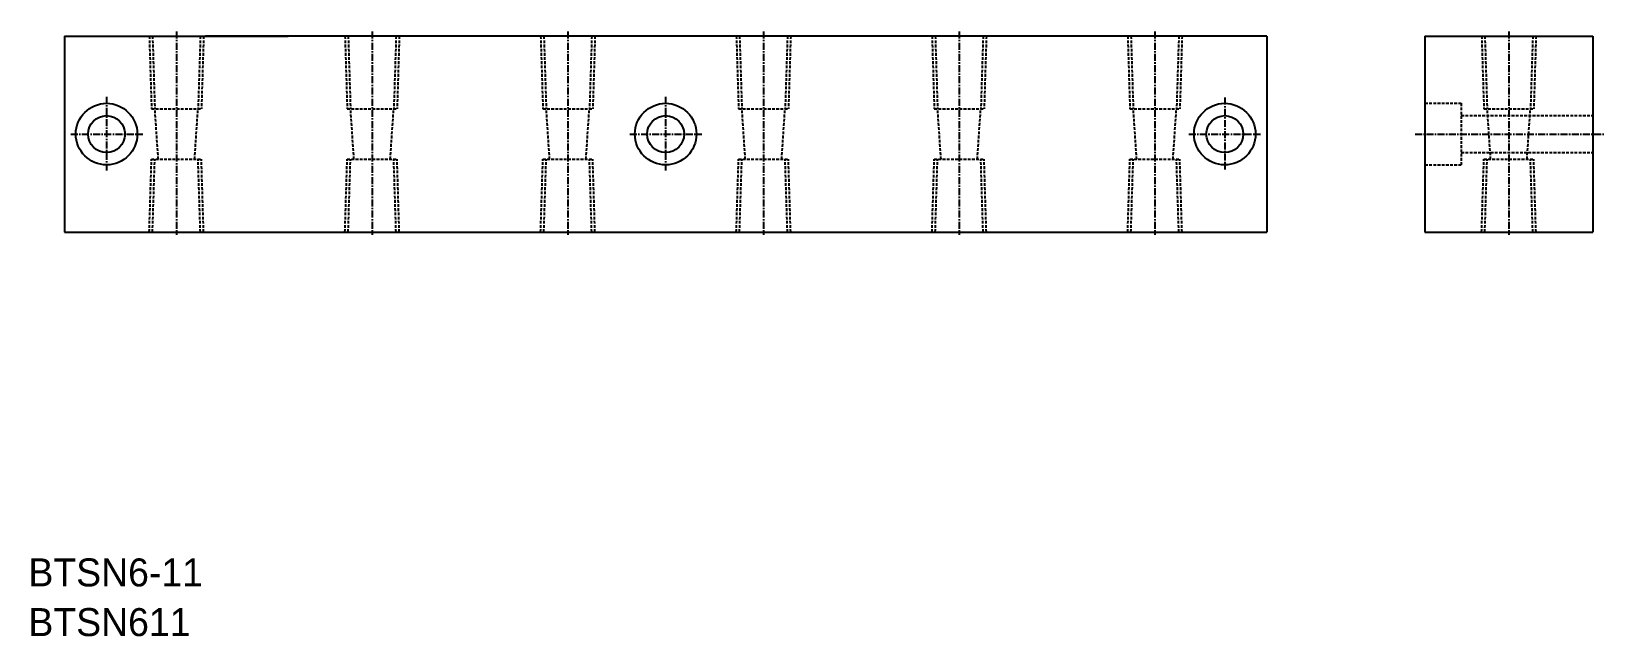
# Model space of a CAD drawing. Extents: x 2207 to 2488, y 5839 to 5947.
import ezdxf

# ---------------------------------------------------------------- set-up
doc = ezdxf.new("R2010")
doc.units = 0
doc.linetypes.add('CENTER', pattern=[2, 1.25, -0.25, 0.25, -0.25])
doc.linetypes.add('DASHED', pattern=[0.75, 0.5, -0.25])
doc.layers.get('0').update_dxf_attribs({"linetype": 'CONTINUOUS'})
doc.layers.add('CENTER', color=1, linetype='CENTER')

msp = doc.modelspace()

# ---------------------------------------------------------------- linework, layer by layer
at = {"color": 7, "linetype": 'CONTINUOUS'}
for p, q in [((2213.05, 5946.26), (2253.05, 5946.26)), ((2213.05, 5946.26), (2213.05, 5911.26)), ((2428.05, 5946.26), (2238.23, 5946.26)), ((2428.05, 5946.26), (2428.05, 5911.26)), ((2456.36, 5946.26), (2486.36, 5946.26)), ((2456.36, 5946.26), (2456.36, 5911.26)), ((2486.36, 5946.26), (2486.36, 5911.26)), ((2213.05, 5911.26), (2428.05, 5911.26)), ((2456.36, 5911.26), (2486.36, 5911.26))]:
    msp.add_line(p, q, dxfattribs=at)
at = {"color": 3, "linetype": 'DASHED'}
for p, q in [((2228.19, 5946.26), (2228.59, 5933.26)), ((2228.77, 5946.26), (2229.18, 5933.26)), ((2237.33, 5946.26), (2236.92, 5933.26)), ((2237.91, 5946.26), (2237.51, 5933.26)), ((2263.19, 5946.26), (2263.59, 5933.26)), ((2263.77, 5946.26), (2264.18, 5933.26)), ((2272.33, 5946.26), (2271.92, 5933.26)), ((2272.91, 5946.26), (2272.51, 5933.26)), ((2298.19, 5946.26), (2298.59, 5933.26)), ((2298.77, 5946.26), (2299.18, 5933.26)), ((2307.33, 5946.26), (2306.92, 5933.26)), ((2307.91, 5946.26), (2307.51, 5933.26)), ((2333.19, 5946.26), (2333.59, 5933.26)), ((2333.77, 5946.26), (2334.18, 5933.26)), ((2342.33, 5946.26), (2341.92, 5933.26)), ((2342.91, 5946.26), (2342.51, 5933.26)), ((2368.19, 5946.26), (2368.59, 5933.26)), ((2368.77, 5946.26), (2369.18, 5933.26)), ((2377.33, 5946.26), (2376.92, 5933.26)), ((2377.91, 5946.26), (2377.51, 5933.26)), ((2403.19, 5946.26), (2403.59, 5933.26)), ((2403.77, 5946.26), (2404.18, 5933.26)), ((2412.33, 5946.26), (2411.92, 5933.26)), ((2412.91, 5946.26), (2412.51, 5933.26)), ((2466.49, 5946.26), (2466.9, 5933.26)), ((2467.07, 5946.26), (2467.48, 5933.26)), ((2475.64, 5946.26), (2475.23, 5933.26)), ((2476.22, 5946.26), (2475.81, 5933.26)), ((2456.36, 5934.26), (2462.86, 5934.26)), ((2462.86, 5934.26), (2462.86, 5923.26)), ((2228.59, 5933.26), (2237.51, 5933.26)), ((2229.8, 5924.26), (2229.2, 5933.26)), ((2236.3, 5924.26), (2236.9, 5933.26)), ((2263.59, 5933.26), (2272.51, 5933.26)), ((2264.8, 5924.26), (2264.2, 5933.26)), ((2271.3, 5924.26), (2271.9, 5933.26)), ((2298.59, 5933.26), (2307.51, 5933.26)), ((2299.8, 5924.26), (2299.2, 5933.26)), ((2306.3, 5924.26), (2306.9, 5933.26)), ((2333.59, 5933.26), (2342.51, 5933.26)), ((2334.8, 5924.26), (2334.2, 5933.26)), ((2341.3, 5924.26), (2341.9, 5933.26)), ((2368.59, 5933.26), (2377.51, 5933.26)), ((2369.8, 5924.26), (2369.2, 5933.26)), ((2376.3, 5924.26), (2376.9, 5933.26)), ((2403.59, 5933.26), (2412.51, 5933.26)), ((2404.8, 5924.26), (2404.2, 5933.26)), ((2411.3, 5924.26), (2411.9, 5933.26)), ((2462.86, 5932.06), (2486.36, 5932.06)), ((2466.9, 5933.26), (2475.81, 5933.26)), ((2468.11, 5924.26), (2467.51, 5933.26)), ((2474.61, 5924.26), (2475.21, 5933.26)), ((2462.86, 5925.46), (2486.36, 5925.46)), ((2228.19, 5911.26), (2228.59, 5924.26)), ((2228.59, 5924.26), (2237.51, 5924.26)), ((2228.77, 5911.26), (2229.18, 5924.26)), ((2237.33, 5911.26), (2236.92, 5924.26)), ((2237.91, 5911.26), (2237.51, 5924.26)), ((2263.19, 5911.26), (2263.59, 5924.26)), ((2263.59, 5924.26), (2272.51, 5924.26)), ((2263.77, 5911.26), (2264.18, 5924.26)), ((2272.33, 5911.26), (2271.92, 5924.26)), ((2272.91, 5911.26), (2272.51, 5924.26)), ((2298.19, 5911.26), (2298.59, 5924.26)), ((2298.59, 5924.26), (2307.51, 5924.26)), ((2298.77, 5911.26), (2299.18, 5924.26)), ((2307.33, 5911.26), (2306.92, 5924.26)), ((2307.91, 5911.26), (2307.51, 5924.26)), ((2333.19, 5911.26), (2333.59, 5924.26)), ((2333.59, 5924.26), (2342.51, 5924.26)), ((2333.77, 5911.26), (2334.18, 5924.26)), ((2342.33, 5911.26), (2341.92, 5924.26)), ((2342.91, 5911.26), (2342.51, 5924.26)), ((2368.19, 5911.26), (2368.59, 5924.26)), ((2368.59, 5924.26), (2377.51, 5924.26)), ((2368.77, 5911.26), (2369.18, 5924.26)), ((2377.33, 5911.26), (2376.92, 5924.26)), ((2377.91, 5911.26), (2377.51, 5924.26)), ((2403.19, 5911.26), (2403.59, 5924.26)), ((2403.59, 5924.26), (2412.51, 5924.26)), ((2403.77, 5911.26), (2404.18, 5924.26)), ((2412.33, 5911.26), (2411.92, 5924.26)), ((2412.91, 5911.26), (2412.51, 5924.26)), ((2456.36, 5923.26), (2462.86, 5923.26)), ((2466.49, 5911.26), (2466.9, 5924.26)), ((2466.9, 5924.26), (2475.81, 5924.26)), ((2467.07, 5911.26), (2467.48, 5924.26)), ((2475.64, 5911.26), (2475.23, 5924.26)), ((2476.22, 5911.26), (2475.81, 5924.26))]:
    msp.add_line(p, q, dxfattribs=at)
for p, q in [((2333.14, 5946.26), (2333.14, 5946.26)), ((2380.59, 5946.26), (2380.59, 5946.26))]:
    msp.add_line(p, q)
at = {"color": 7, "linetype": 'CONTINUOUS'}
for centre, radius in [((2220.55, 5928.76), 5.5), ((2320.55, 5928.76), 5.5), ((2420.55, 5928.76), 5.5), ((2220.55, 5928.76), 3.3), ((2320.55, 5928.76), 3.3), ((2420.55, 5928.76), 3.3)]:
    msp.add_circle(centre, radius, dxfattribs=at)
at = {"layer": 'CENTER', "color": 1, "linetype": 'CENTER'}
for p, q in [((2233.05, 5947.09), (2233.05, 5910.75)), ((2268.05, 5947.09), (2268.05, 5910.75)), ((2303.05, 5947.09), (2303.05, 5910.75)), ((2338.05, 5947.09), (2338.05, 5910.75)), ((2373.05, 5947.09), (2373.05, 5910.75)), ((2408.05, 5947.09), (2408.05, 5910.75)), ((2471.36, 5947.09), (2471.36, 5910.75)), ((2220.55, 5935.44), (2220.55, 5922.26)), ((2320.55, 5935.44), (2320.55, 5922.26)), ((2420.55, 5935.28), (2420.55, 5922.42)), ((2214.15, 5928.76), (2227.02, 5928.76)), ((2314.15, 5928.76), (2327.02, 5928.76)), ((2414.11, 5928.76), (2426.97, 5928.76)), ((2454.61, 5928.76), (2488.48, 5928.76))]:
    msp.add_line(p, q, dxfattribs=at)

# ---------------------------------------------------------------- texts
at = {"color": 7, "linetype": 'CONTINUOUS'}
for s, p in [('BTSN6-11', (2206.57, 5847.95)), ('BTSN611', (2206.57, 5839.07))]:
    msp.add_text(s, height=5, dxfattribs=at).set_placement(p)

doc.saveas('drawing.dxf')
